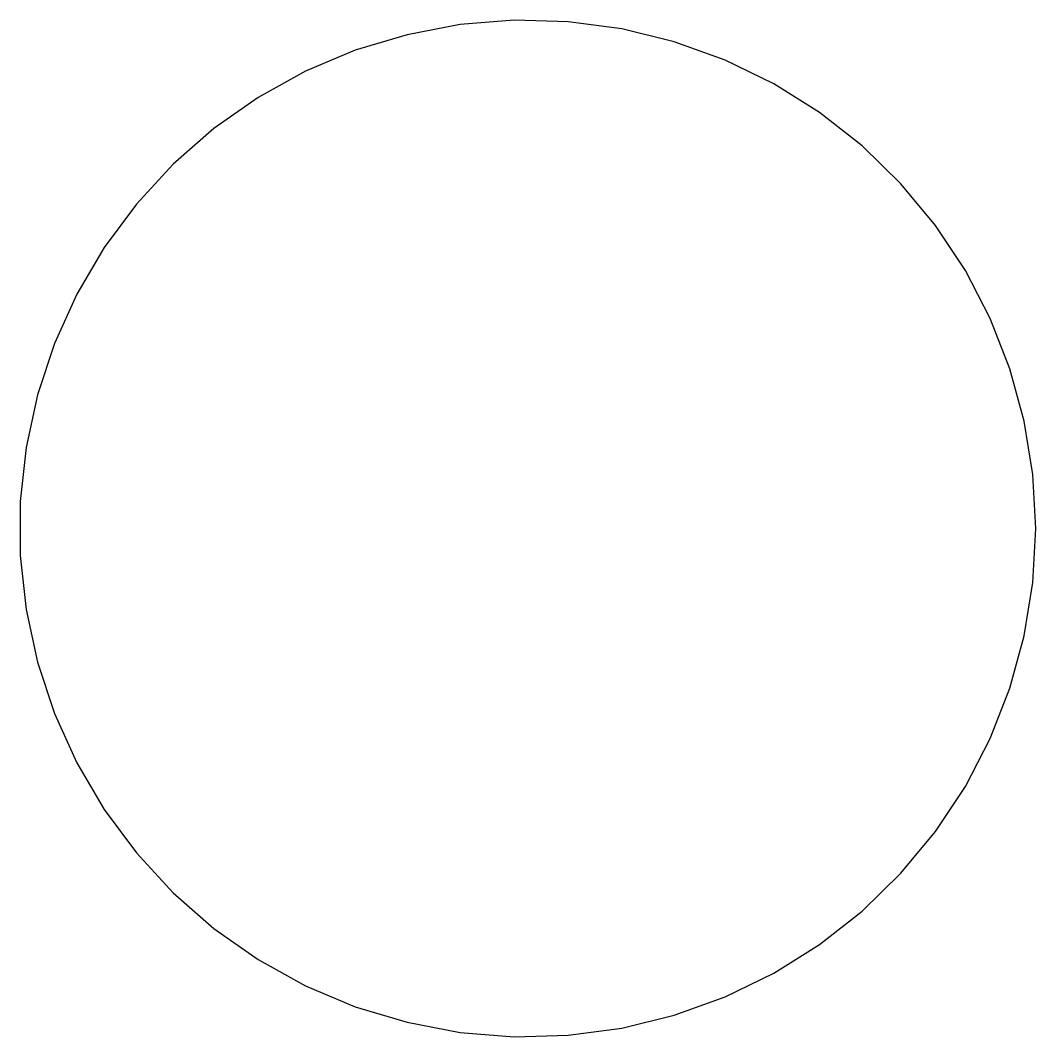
# Model space of a CAD drawing. Extents: x 30 to 170, y 30 to 170.
import ezdxf

# ---------------------------------------------------------------- set-up
doc = ezdxf.new("R2010")
doc.units = 0

msp = doc.modelspace()

# ---------------------------------------------------------------- linework, layer by layer
msp.add_lwpolyline([(170, 100), (169.603424, 107.440544), (168.418243, 114.796783), (166.457825, 121.985374), (163.744431, 128.92485), (160.308777, 135.536606), (156.189819, 141.745728), (151.434189, 147.481827), (146.095795, 152.679962), (140.235107, 157.281189), (133.918549, 161.233414), (127.21769, 164.491837), (120.208427, 167.019531), (112.9702, 168.787888), (105.585022, 169.77684), (98.136559, 169.975189), (90.709206, 169.380692), (83.387123, 168.000092), (76.253273, 165.849014), (69.388474, 162.951843), (62.870522, 159.3414), (56.773262, 155.058594), (51.165783, 150.151962), (46.111614, 144.677078), (41.668018, 138.695999), (37.885353, 132.276459), (34.806465, 125.491226), (32.466248, 118.41716), (30.89122, 111.13443), (30.099213, 103.72554), (30.09922, 96.274437), (30.89122, 88.86554), (32.466255, 81.582809), (34.80648, 74.508743), (37.885361, 67.723511), (41.668034, 61.303986), (46.111629, 55.322895), (51.165806, 49.848022), (56.7733, 44.941376), (62.870548, 40.658581), (69.388512, 37.048138), (76.253288, 34.150978), (83.387161, 31.999901), (90.709229, 30.619301), (98.136597, 30.024811), (105.585037, 30.223167), (112.970238, 31.21212), (120.20845, 32.980461), (127.21772, 35.508171), (133.918579, 38.76659), (140.235138, 42.718822), (146.09581, 47.320057), (151.434204, 52.518192), (156.189819, 58.254299), (160.308807, 64.463417), (163.744446, 71.075157), (166.45784, 78.014656), (168.418243, 85.203262), (169.603439, 92.559517), (170, 100)])

doc.saveas('drawing.dxf')
